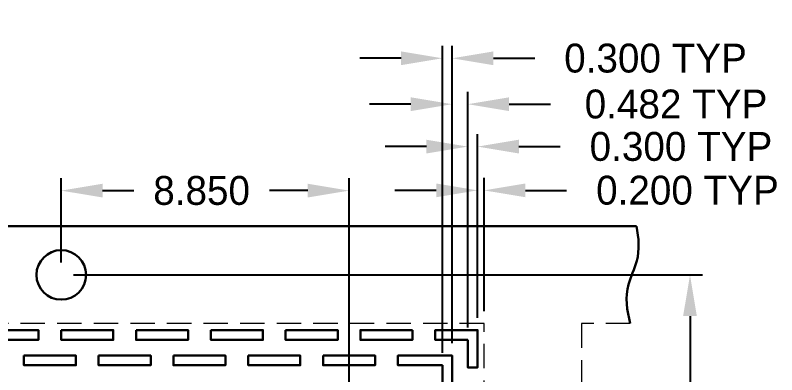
# Model space of a CAD drawing. Extents: x 276.8 to 349.1, y 147.8 to 219.
# Drawn here: x 320.77 to 344.18, y 207.98 to 219.05 of the extents above; entities that cross this region are included whole.
import ezdxf

# ---------------------------------------------------------------- set-up
doc = ezdxf.new("R2010")
doc.units = 0
doc.header["$LTSCALE"] = 3
doc.header["$MEASUREMENT"] = 0
doc.linetypes.add('HIDDEN', pattern=[0.375, 0.25, -0.125])
for name, color, linetype, lineweight in [('DIM', 4, 'Continuous', 13), ('HIDN', 6, 'HIDDEN', 15), ('HIND1', 6, 'HIDDEN', 15), ('OBJ', 3, 'Continuous', 30), ('OBJ1', 7, 'Continuous', 30)]:
    doc.layers.add(name, color=color, linetype=linetype, lineweight=lineweight)
doc.dimstyles.new('3DEC X 2', dxfattribs={"dimtxt": 0.889, "dimasz": 1.27, "dimexe": 0.381, "dimexo": 0.381, "dimgap": 0.381, "dimtad": 0, "dimdec": 3, "dimzin": 0, "dimdsep": 46, "dimtxsty": 'Standard', "dimcen": 0.09, "dimadec": 0, "dimazin": 0, "dimtfac": 1, "dimtdec": 3, "dimtofl": 0, "dimtmove": 0, "dimatfit": 3, "dimfxl": 1, "dimtolj": 1, "dimtzin": 0, "dimarcsym": 0})

# ---------------------------------------------------------------- blocks, each defined once
blk = doc.blocks.new('*D2')
at = {"layer": 'Defpoints', "color": 0, "transparency": 16777216}
for p in [(227.183, -69.582), (227.183, -72.175), (236.033, -76.425)]:
    blk.add_point(p, dxfattribs=at)
at = {"layer": 'DIM', "color": 0, "lineweight": -2, "transparency": 16777216}
for p, q in [((227.183, -71.794), (227.183, -69.201)), ((236.033, -76.044), (236.033, -69.201)), ((228.453, -69.582), (229.414, -69.582)), ((234.763, -69.582), (233.583, -69.582))]:
    blk.add_line(p, q, dxfattribs=at)
at = {"layer": 'DIM', "color": 0, "transparency": 16777216}
for points in [[(228.453, -69.37), (228.453, -69.793), (227.183, -69.582)], [(234.763, -69.37), (234.763, -69.793), (236.033, -69.582)]]:
    blk.add_solid(points, dxfattribs=at)
at = {"layer": 'DIM', "color": 0, "transparency": 16777216, "insert": (231.499, -69.582), "char_height": 0.889, "attachment_point": 5}
blk.add_mtext('\\A1;8.850', dxfattribs=at)
blk = doc.blocks.new('*D3')
at = {"layer": 'Defpoints', "color": 0, "transparency": 16777216}
for p in [(227.183, -72.175), (246.516, -72.175), (237.033, -77.175)]:
    blk.add_point(p, dxfattribs=at)
at = {"layer": 'DIM', "color": 0, "lineweight": -2, "transparency": 16777216}
for p, q in [((227.564, -72.175), (246.897, -72.175)), ((246.516, -73.445), (246.516, -75.905)), ((237.414, -77.175), (246.897, -77.175)), ((246.516, -77.175), (246.516, -79.243))]:
    blk.add_line(p, q, dxfattribs=at)
at = {"layer": 'DIM', "color": 0, "transparency": 16777216}
for points in [[(246.304, -73.445), (246.727, -73.445), (246.516, -72.175)], [(246.304, -75.905), (246.727, -75.905), (246.516, -77.175)]]:
    blk.add_solid(points, dxfattribs=at)
at = {"layer": 'DIM', "color": 0, "transparency": 16777216, "insert": (246.516, -81.179), "char_height": 0.889, "attachment_point": 5, "rotation": 90}
blk.add_mtext('\\A1;5.000', dxfattribs=at)
blk = doc.blocks.new('*D11')
at = {"layer": 'Defpoints', "color": 0, "transparency": 16777216}
for p in [(240.183, -69.574), (240.183, -69.574), (240.183, -73.675), (240.183, -73.675), (239.983, -73.875), (239.983, -73.875)]:
    blk.add_point(p, dxfattribs=at)
at = {"layer": 'DIM', "color": 0, "lineweight": -2, "transparency": 16777216}
for p, q in [((239.983, -73.494), (239.983, -69.193)), ((239.983, -73.494), (239.983, -69.193)), ((240.183, -73.294), (240.183, -69.193)), ((240.183, -73.294), (240.183, -69.193)), ((238.713, -69.574), (237.443, -69.574)), ((238.713, -69.574), (237.443, -69.574)), ((241.453, -69.574), (242.723, -69.574)), ((241.453, -69.574), (242.723, -69.574))]:
    blk.add_line(p, q, dxfattribs=at)
at = {"layer": 'DIM', "color": 0, "transparency": 16777216}
for points in [[(238.713, -69.362), (238.713, -69.785), (239.983, -69.574)], [(238.713, -69.362), (238.713, -69.785), (239.983, -69.574)], [(241.453, -69.362), (241.453, -69.785), (240.183, -69.574)], [(241.453, -69.362), (241.453, -69.785), (240.183, -69.574)]]:
    blk.add_solid(points, dxfattribs=at)
at = {"layer": 'DIM', "color": 0, "transparency": 16777216, "insert": (246.438, -69.574), "char_height": 0.889, "attachment_point": 5}
blk.add_mtext('\\A1;0.200 TYP', dxfattribs=at)
blk.add_mtext('\\A1;0.200 TYP', dxfattribs=at)
blk = doc.blocks.new('*D12')
at = {"layer": 'Defpoints', "color": 0, "transparency": 16777216}
for p in [(239.983, -68.227), (239.983, -68.227), (239.983, -73.875), (239.983, -73.875), (239.683, -74.175), (239.683, -74.175)]:
    blk.add_point(p, dxfattribs=at)
at = {"layer": 'DIM', "color": 0, "lineweight": -2, "transparency": 16777216}
for p, q in [((239.683, -73.794), (239.683, -67.846)), ((239.683, -73.794), (239.683, -67.846)), ((239.983, -73.494), (239.983, -67.846)), ((239.983, -73.494), (239.983, -67.846)), ((238.413, -68.227), (237.143, -68.227)), ((238.413, -68.227), (237.143, -68.227)), ((241.253, -68.227), (242.523, -68.227)), ((241.253, -68.227), (242.523, -68.227))]:
    blk.add_line(p, q, dxfattribs=at)
at = {"layer": 'DIM', "color": 0, "transparency": 16777216}
for points in [[(238.413, -68.015), (238.413, -68.439), (239.683, -68.227)], [(238.413, -68.015), (238.413, -68.439), (239.683, -68.227)], [(241.253, -68.015), (241.253, -68.439), (239.983, -68.227)], [(241.253, -68.015), (241.253, -68.439), (239.983, -68.227)]]:
    blk.add_solid(points, dxfattribs=at)
at = {"layer": 'DIM', "color": 0, "transparency": 16777216, "insert": (246.238, -68.227), "char_height": 0.889, "attachment_point": 5}
blk.add_mtext('\\A1;0.300 TYP', dxfattribs=at)
blk.add_mtext('\\A1;0.300 TYP', dxfattribs=at)
blk = doc.blocks.new('*D13')
at = {"layer": 'Defpoints', "color": 0, "transparency": 16777216}
for p in [(239.683, -66.922), (239.683, -66.922), (239.683, -74.175), (239.683, -74.175), (239.201, -74.657), (239.201, -74.657)]:
    blk.add_point(p, dxfattribs=at)
at = {"layer": 'DIM', "color": 0, "lineweight": -2, "transparency": 16777216}
for p, q in [((239.201, -74.276), (239.201, -66.541)), ((239.201, -74.276), (239.201, -66.541)), ((239.683, -73.794), (239.683, -66.541)), ((239.683, -73.794), (239.683, -66.541)), ((237.931, -66.922), (236.661, -66.922)), ((237.931, -66.922), (236.661, -66.922)), ((240.953, -66.922), (242.223, -66.922)), ((240.953, -66.922), (242.223, -66.922))]:
    blk.add_line(p, q, dxfattribs=at)
at = {"layer": 'DIM', "color": 0, "transparency": 16777216}
for points in [[(237.931, -66.71), (237.931, -67.134), (239.201, -66.922)], [(237.931, -66.71), (237.931, -67.134), (239.201, -66.922)], [(240.953, -66.71), (240.953, -67.134), (239.683, -66.922)], [(240.953, -66.71), (240.953, -67.134), (239.683, -66.922)]]:
    blk.add_solid(points, dxfattribs=at)
at = {"layer": 'DIM', "color": 0, "transparency": 16777216, "insert": (246.086, -66.922), "char_height": 0.889, "attachment_point": 5}
blk.add_mtext('\\A1;0.482 TYP', dxfattribs=at)
blk.add_mtext('\\A1;0.482 TYP', dxfattribs=at)
blk = doc.blocks.new('*D14')
at = {"layer": 'Defpoints', "color": 0, "transparency": 16777216}
for p in [(239.201, -65.509), (239.201, -65.509), (239.201, -74.657), (239.201, -74.657), (238.901, -74.957), (238.901, -74.957)]:
    blk.add_point(p, dxfattribs=at)
at = {"layer": 'DIM', "color": 0, "lineweight": -2, "transparency": 16777216}
for p, q in [((238.901, -74.576), (238.901, -65.128)), ((238.901, -74.576), (238.901, -65.128)), ((239.201, -74.276), (239.201, -65.128)), ((239.201, -74.276), (239.201, -65.128)), ((237.631, -65.509), (236.361, -65.509)), ((237.631, -65.509), (236.361, -65.509)), ((240.471, -65.509), (241.741, -65.509)), ((240.471, -65.509), (241.741, -65.509))]:
    blk.add_line(p, q, dxfattribs=at)
at = {"layer": 'DIM', "color": 0, "transparency": 16777216}
for points in [[(237.631, -65.297), (237.631, -65.721), (238.901, -65.509)], [(237.631, -65.297), (237.631, -65.721), (238.901, -65.509)], [(240.471, -65.297), (240.471, -65.721), (239.201, -65.509)], [(240.471, -65.297), (240.471, -65.721), (239.201, -65.509)]]:
    blk.add_solid(points, dxfattribs=at)
at = {"layer": 'DIM', "color": 0, "transparency": 16777216, "insert": (245.456, -65.509), "char_height": 0.889, "attachment_point": 5}
blk.add_mtext('\\A1;0.300 TYP', dxfattribs=at)
blk.add_mtext('\\A1;0.300 TYP', dxfattribs=at)

msp = doc.modelspace()

# ---------------------------------------------------------------- linework, layer by layer
at = {"layer": 'HIDN'}
for p, q in [((339.6792, 209.5571), (338.1832, 209.5571)), ((338.1832, 209.5571), (338.1832, 157.5571))]:
    msp.add_line(p, q, dxfattribs=at)
msp.add_lwpolyline([(335.1832, 157.5571), (335.1832, 209.5571), (283.1832, 209.5571), (283.1832, 157.5571)], close=True, dxfattribs=at)
at = {"layer": 'HIND1'}
msp.add_lwpolyline([(335.1832, 157.5571), (335.1832, 209.5571), (283.1832, 209.5571), (283.1832, 157.5571)], close=True, dxfattribs=at)
at = {"layer": 'OBJ'}
msp.add_line((339.8721, 212.5571), (283.6832, 212.5571), dxfattribs=at)
msp.add_circle((322.1832, 211.0571), 0.762, dxfattribs=at)
msp.add_open_spline([(339.8721, 212.5571), (339.9425, 212.1913), (339.991, 211.576), (339.4916, 210.622), (339.5699, 209.9667), (339.6792, 209.5571)], degree=3, knots=[0.583939, 0.583939, 0.583939, 0.583939, 1.6714607, 2.4385725, 3.6705575, 3.6705575, 3.6705575, 3.6705575], dxfattribs=at)
at = {"layer": 'OBJ1'}
for points in [[(319.8832, 209.3571), (321.4832, 209.3571), (321.4832, 209.0571), (319.8832, 209.0571)], [(322.1832, 209.3571), (323.7832, 209.3571), (323.7832, 209.0571), (322.1832, 209.0571)], [(324.4832, 209.3571), (326.0832, 209.3571), (326.0832, 209.0571), (324.4832, 209.0571)], [(326.7832, 209.3571), (328.3832, 209.3571), (328.3832, 209.0571), (326.7832, 209.0571)], [(329.0832, 209.3571), (330.6832, 209.3571), (330.6832, 209.0571), (329.0832, 209.0571)], [(332.9832, 209.3571), (331.3832, 209.3571), (331.3832, 209.0571), (332.9832, 209.0571)], [(334.6832, 209.0571), (333.6832, 209.0571), (333.6832, 209.3571), (334.9832, 209.3571), (334.9832, 208.2071), (334.6832, 208.2071)], [(321.0332, 208.5751), (322.6332, 208.5751), (322.6332, 208.2751), (321.0332, 208.2751)], [(323.3332, 208.5751), (324.9332, 208.5751), (324.9332, 208.2751), (323.3332, 208.2751)], [(325.6332, 208.5751), (327.2332, 208.5751), (327.2332, 208.2751), (325.6332, 208.2751)], [(327.9332, 208.5751), (329.5332, 208.5751), (329.5332, 208.2751), (327.9332, 208.2751)], [(330.2332, 208.5751), (331.8332, 208.5751), (331.8332, 208.2751), (330.2332, 208.2751)], [(333.9012, 208.2751), (332.5332, 208.2751), (332.5332, 208.5751), (334.2012, 208.5751), (334.2012, 207.3071), (333.9012, 207.3071)]]:
    msp.add_lwpolyline(points, close=True, dxfattribs=at)

# ---------------------------------------------------------------- dimensions: what is measured, and where the dimension line sits
at = {"layer": 'DIM'}
for base, p1, p2, picture, middle in [((334.2012, 217.7228), (333.9012, 208.2751), (334.2012, 208.5751), '*D14', (340.4559, 217.7228)), ((334.6832, 216.3098), (334.2012, 208.5751), (334.6832, 209.0571), '*D13', (341.0861, 216.3098)), ((334.9832, 215.0046), (334.6832, 209.0571), (334.9832, 209.3571), '*D12', (341.2379, 215.0046)), ((335.1832, 213.6582), (334.9832, 209.3571), (335.1832, 209.5571), '*D11', (341.4379, 213.6582))]:
    dim = msp.add_linear_dim(base=base, p1=p1, p2=p2, text='<> TYP', dimstyle='3DEC X 2', dxfattribs=at)
    dim.commit()
    dim.dimension.update_dxf_attribs({"geometry": picture, "text_midpoint": middle, "insert": (95, 283.2317)})
dim = msp.add_linear_dim(base=(322.1832, 213.6501), p1=(331.0332, 206.8071), p2=(322.1832, 211.0571), dimstyle='3DEC X 2', dxfattribs=at)
dim.commit()
dim.dimension.update_dxf_attribs({"geometry": '*D2', "text_midpoint": (326.4986, 213.6501), "dimtype": 128, "insert": (95, 283.2317)})
dim = msp.add_linear_dim(base=(341.5158, 211.0571), p1=(332.0332, 206.0571), p2=(322.1832, 211.0571), angle=90, dimstyle='3DEC X 2', dxfattribs=at)
dim.commit()
dim.dimension.update_dxf_attribs({"geometry": '*D3', "text_midpoint": (341.5158, 202.0522), "dimtype": 128, "insert": (95, 283.2317)})

doc.saveas('drawing.dxf')
